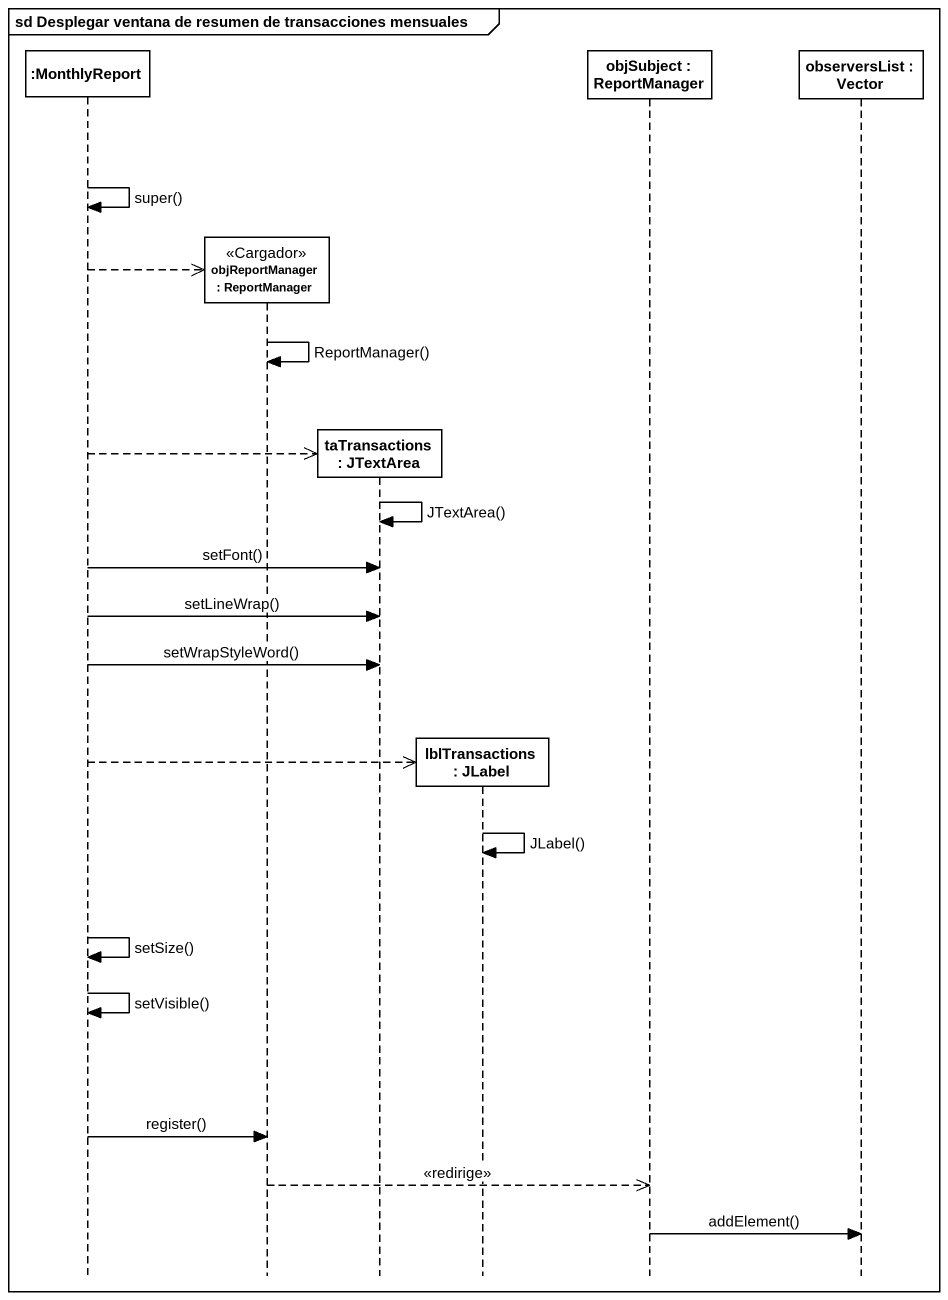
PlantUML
@startuml
mainframe sd Desplegar ventana de resumen de transacciones mensuales
hide footbox
participant ":MonthlyReport" as MonthlyReport
participant "objReportManager : ReportManager" as objReportManager <<Cargador>>
participant "taTransactions : JTextArea" as taTransactions
participant "lblTransactions : JLabel" as lblTransactions
participant "objSubject : ReportManager" as objSubject
participant "observersList : Vector" as observersList

MonthlyReport -> MonthlyReport : super()
MonthlyReport -->> objReportManager **
objReportManager -> objReportManager : ReportManager()
MonthlyReport -->> taTransactions **
taTransactions -> taTransactions : JTextArea()
MonthlyReport -> taTransactions : setFont()
MonthlyReport -> taTransactions : setLineWrap()
MonthlyReport -> taTransactions : setWrapStyleWord()
MonthlyReport -->> lblTransactions **
lblTransactions -> lblTransactions : JLabel()
MonthlyReport -> MonthlyReport : setSize()
MonthlyReport -> MonthlyReport : setVisible()
MonthlyReport -> objReportManager : register()
objReportManager -->> objSubject : <<redirige>>
objSubject -> observersList : addElement()
@enduml
